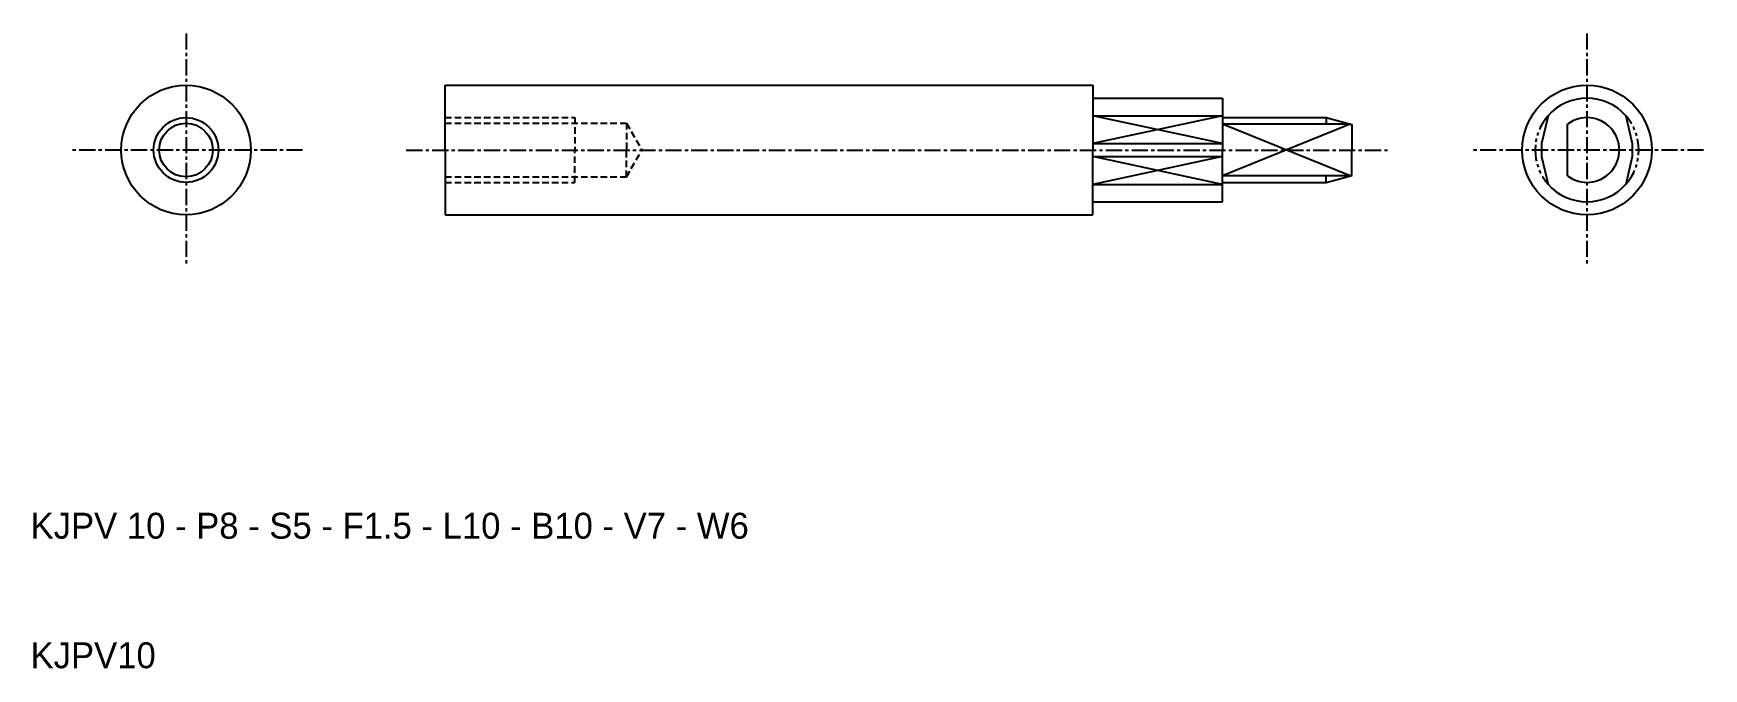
# Model space of a CAD drawing. Extents: x 10 to 139, y 10 to 59.
import ezdxf

# ---------------------------------------------------------------- set-up
doc = ezdxf.new("R2010")
doc.units = 0
for name, pattern in [('CENTER', [2, 1.25, -0.25, 0.25, -0.25]), ('DASHED', [0.75, 0.5, -0.25]), ('PHANTOM', [2.5, 1.25, -0.25, 0.25, -0.25, 0.25, -0.25])]:
    doc.linetypes.add(name, pattern=pattern)
doc.layers.get('0').update_dxf_attribs({"linetype": 'CONTINUOUS'})
doc.layers.add('CENTER', color=1, linetype='CENTER')

msp = doc.modelspace()

# ---------------------------------------------------------------- linework, layer by layer
at = {"color": 7, "linetype": 'CONTINUOUS'}
for p, q in [((42, 55), (92, 55)), ((42, 50), (42, 55)), ((92, 55), (92, 54)), ((92, 54), (92, 50)), ((92, 54), (102, 54)), ((102, 54), (102, 52.5)), ((92, 52.65), (102, 52.65)), ((102, 52.5), (102, 50)), ((102, 52.5), (110, 52.5)), ((111.87, 52), (102, 52)), ((110, 52.5), (112, 51.96)), ((110, 52.5), (110, 52)), ((112, 51.96), (112, 50)), ((127.14, 52.65), (126.64, 50.5)), ((128.64, 48), (128.64, 52)), ((133.14, 52.65), (133.64, 50.5)), ((92, 50.5), (102, 50.5)), ((126.64, 50.5), (126.64, 49.5)), ((133.64, 50.5), (133.64, 49.5)), ((42, 50), (42, 45)), ((92, 46), (92, 50)), ((92, 49.5), (102, 49.5)), ((102, 47.5), (102, 50)), ((112, 48.04), (112, 50)), ((126.64, 49.5), (127.14, 47.35)), ((133.64, 49.5), (133.14, 47.35)), ((111.87, 48), (102, 48)), ((110, 47.5), (112, 48.04)), ((110, 47.5), (110, 48)), ((92, 47.35), (102, 47.35)), ((102, 46), (102, 47.5)), ((102, 47.5), (110, 47.5)), ((92, 45), (92, 46)), ((92, 46), (102, 46)), ((42, 45), (92, 45))]:
    msp.add_line(p, q, dxfattribs=at)
at = {"color": 3, "linetype": 'DASHED'}
for p, q in [((42, 52.5), (52, 52.5)), ((42, 52.07), (56, 52.07)), ((52, 52.5), (52, 50)), ((56, 52.07), (57.19, 50)), ((56, 52.07), (56, 50)), ((52, 47.5), (52, 50)), ((56, 47.93), (57.19, 50)), ((56, 47.93), (56, 50)), ((42, 47.93), (56, 47.93)), ((42, 47.5), (52, 47.5))]:
    msp.add_line(p, q, dxfattribs=at)
at = {"color": 3, "linetype": 'CONTINUOUS'}
for p, q in [((102, 52.65), (92, 50.5)), ((102, 50.5), (92, 52.65)), ((111.87, 52), (102, 48)), ((111.87, 48), (102, 52)), ((102, 49.5), (92, 47.35)), ((102, 47.35), (92, 49.5))]:
    msp.add_line(p, q, dxfattribs=at)
at = {"color": 7, "linetype": 'CONTINUOUS'}
for centre, radius in [((22, 50), 5), ((130.14, 50), 5), ((22, 50), 2.07)]:
    msp.add_circle(centre, radius, dxfattribs=at)
at = {"color": 3, "linetype": 'CONTINUOUS'}
msp.add_circle((22, 50), 2.5, dxfattribs=at)
at = {"color": 7, "linetype": 'CONTINUOUS'}
for radius, start, end in [(4, 41.4096, 138.5904), (2.5, 233.1301, 126.8699), (4, 221.4096, 318.5904)]:
    msp.add_arc((130.14, 50), radius, start, end, dxfattribs=at)
at = {"color": 3, "linetype": 'PHANTOM'}
for start, end in [(138.5904, 221.4096), (318.5904, 41.4096)]:
    msp.add_arc((130.14, 50), 4, start, end, dxfattribs=at)
at = {"layer": 'CENTER', "color": 1, "linetype": 'CENTER'}
for p, q in [((22, 59), (22, 41)), ((130.14, 59), (130.14, 41)), ((31, 50), (13, 50)), ((39, 50), (115, 50)), ((139.14, 50), (121.14, 50))]:
    msp.add_line(p, q, dxfattribs=at)

# ---------------------------------------------------------------- texts
at = {"color": 7, "linetype": 'CONTINUOUS'}
for s, p in [('KJPV 10 - P8 - S5 - F1.5 - L10 - B10 - V7 - W6', (10, 20)), ('KJPV10', (10, 10))]:
    msp.add_text(s, height=2, dxfattribs=at).set_placement(p)

doc.saveas('drawing.dxf')
